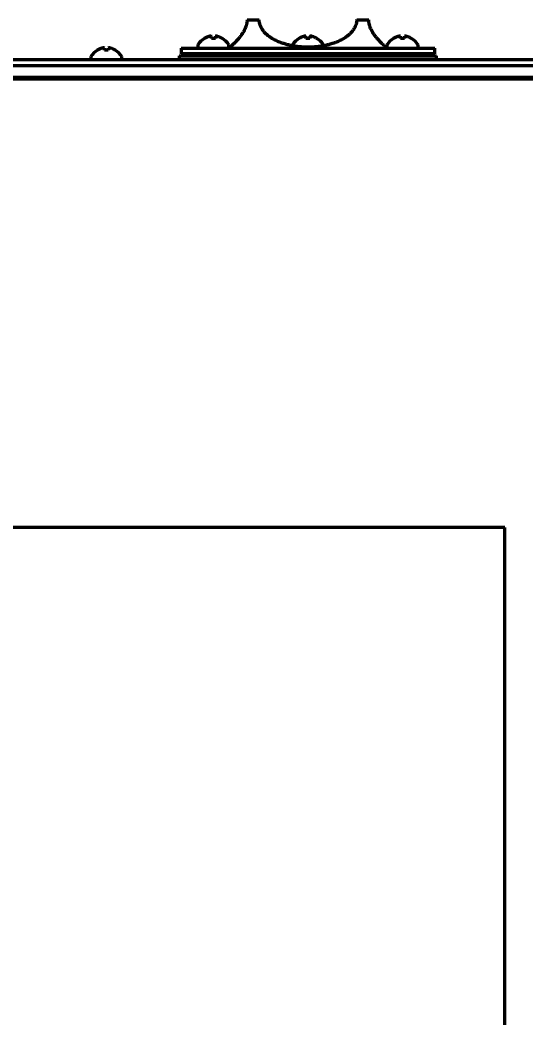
# Model space of a CAD drawing. Header units: inches. Extents: x 904 to 7172, y 213 to 5528.
# Drawn here: x 3336.8 to 3466.6, y 3459.4 to 3715.4 of the extents above; entities that cross this region are included whole.
import ezdxf

# ---------------------------------------------------------------- set-up
doc = ezdxf.new("R2010")
doc.units = ezdxf.units.IN

msp = doc.modelspace()

# ---------------------------------------------------------------- linework, layer by layer
at = {"linetype": 'Continuous', "lineweight": 70}
for p, q in [((3395.01, 3715.42), (3398.12, 3715.42)), ((3423.12, 3715.42), (3426.23, 3715.42)), ((3384.07, 3710.67), (3384.07, 3710.7)), ((3388.67, 3710.7), (3388.67, 3710.67)), ((3408.32, 3710.67), (3408.32, 3710.7)), ((3412.92, 3710.7), (3412.92, 3710.67)), ((3432.57, 3710.67), (3432.57, 3710.7)), ((3437.17, 3710.7), (3437.17, 3710.67)), ((3356.62, 3707.67), (3356.62, 3707.7)), ((3361.22, 3707.7), (3361.22, 3707.67)), ((3378.12, 3708.22), (3443.12, 3708.22)), ((3378.12, 3708.22), (3378.12, 3706.72)), ((3382.37, 3708.82), (3382.37, 3708.62)), ((3390.37, 3708.62), (3390.37, 3708.82)), ((3390.62, 3708.42), (3390.62, 3708.22)), ((3430.62, 3708.22), (3430.62, 3708.42)), ((3430.87, 3708.82), (3430.87, 3708.62)), ((3438.87, 3708.62), (3438.87, 3708.82)), ((3443.12, 3706.72), (3443.12, 3708.22)), ((3525.31, 3705.22), (2962.93, 3705.22)), ((3354.92, 3705.82), (3354.92, 3705.62)), ((3362.92, 3705.62), (3362.92, 3705.82)), ((3377.62, 3706.22), (3443.62, 3706.22)), ((3377.62, 3706.22), (3377.62, 3705.22)), ((3443.12, 3706.72), (3378.12, 3706.72)), ((3384.62, 3706.72), (3384.77, 3706.63)), ((3384.77, 3706.63), (3384.77, 3706.22)), ((3384.77, 3706.63), (3386.37, 3706.63)), ((3386.37, 3706.63), (3387.97, 3706.63)), ((3387.97, 3706.63), (3388.12, 3706.72)), ((3387.97, 3706.22), (3387.97, 3706.63)), ((3390.62, 3706.72), (3390.62, 3706.22)), ((3430.62, 3706.22), (3430.62, 3706.72)), ((3433.11, 3706.72), (3433.27, 3706.63)), ((3433.27, 3706.63), (3433.27, 3706.22)), ((3433.27, 3706.63), (3434.87, 3706.63)), ((3434.87, 3706.63), (3436.47, 3706.63)), ((3436.47, 3706.63), (3436.62, 3706.72)), ((3436.47, 3706.22), (3436.47, 3706.63)), ((3443.62, 3705.22), (3443.62, 3706.22)), ((2801.12, 3703.72), (3687.12, 3703.72)), ((2801.12, 3700.72), (3687.12, 3700.72)), ((3518.62, 3700.22), (2969.62, 3700.22)), ((3461.12, 3585.22), (3027.12, 3585.22)), ((3461.12, 2365.82), (3461.12, 3585.22))]:
    msp.add_line(p, q, dxfattribs=at)
for centre, radius, start, end in [((3386.57, 3706.6), 4.8, 121.3727, 149.6988), ((3386.17, 3706.6), 4.8, 30.3012, 58.6273), ((3410.82, 3706.6), 4.8, 121.3727, 149.6988), ((3410.42, 3706.6), 4.8, 30.3012, 58.6273), ((3435.07, 3706.6), 4.8, 121.3727, 149.6988), ((3434.67, 3706.6), 4.8, 30.3012, 58.6273), ((3359.12, 3703.6), 4.8, 121.3727, 149.6988), ((3358.72, 3703.6), 4.8, 30.3012, 58.6273), ((3382.77, 3708.82), 0.4, 149.6988, 180), ((3382.77, 3708.62), 0.4, 180, 270), ((3389.97, 3708.62), 0.4, 270, 0), ((3389.97, 3708.82), 0.4, 0, 30.3012), ((3431.27, 3708.82), 0.4, 149.6988, 180), ((3431.27, 3708.62), 0.4, 180, 270), ((3438.47, 3708.62), 0.4, 270, 0), ((3438.47, 3708.82), 0.4, 0, 30.3012), ((3355.32, 3705.82), 0.4, 149.6988, 180), ((3355.32, 3705.62), 0.4, 180, 270), ((3362.52, 3705.62), 0.4, 270, 0), ((3362.52, 3705.82), 0.4, 0, 30.3012)]:
    msp.add_arc(centre, radius, start, end, dxfattribs=at)
for points, knots in [([(3395.01, 3715.42), (3395.01, 3715.25), (3395, 3715.08), (3394.96, 3714.74), (3394.93, 3714.57), (3394.89, 3714.37), (3394.88, 3714.33), (3394.86, 3714.25), (3394.83, 3714.13), (3394.8, 3714.01), (3394.73, 3713.78), (3394.68, 3713.63), (3394.57, 3713.35), (3394.51, 3713.21), (3394.38, 3712.94), (3394.31, 3712.81), (3394.18, 3712.56), (3394.11, 3712.44), (3393.97, 3712.2), (3393.9, 3712.09), (3393.76, 3711.87), (3393.69, 3711.77), (3393.58, 3711.61), (3393.53, 3711.53), (3393.47, 3711.46), (3393.44, 3711.41), (3393.42, 3711.39), (3393.26, 3711.17), (3393.11, 3710.99), (3392.84, 3710.65), (3392.7, 3710.5), (3392.44, 3710.2), (3392.31, 3710.07), (3392.13, 3709.88), (3392.07, 3709.81), (3391.98, 3709.72), (3391.95, 3709.7), (3391.89, 3709.64), (3391.86, 3709.61), (3391.73, 3709.47), (3391.62, 3709.37), (3391.43, 3709.18), (3391.34, 3709.09), (3391.17, 3708.94), (3391.1, 3708.87), (3390.96, 3708.74), (3390.9, 3708.69), (3390.84, 3708.63), (3390.83, 3708.61), (3390.8, 3708.59), (3390.77, 3708.56), (3390.74, 3708.53), (3390.69, 3708.49), (3390.66, 3708.46), (3390.64, 3708.44), (3390.63, 3708.43), (3390.62, 3708.42), (3390.62, 3708.42), (3390.62, 3708.42)], [0, 0, 0, 0, 0.031276, 0.031276, 0.062553, 0.062553, 0.070372, 0.070372, 0.078191, 0.093829, 0.093829, 0.125106, 0.125106, 0.156382, 0.156382, 0.187658, 0.187658, 0.218935, 0.218935, 0.250211, 0.250211, 0.281488, 0.281488, 0.297126, 0.304945, 0.304945, 0.312764, 0.312764, 0.375317, 0.375317, 0.437869, 0.437869, 0.500422, 0.500422, 0.531699, 0.531699, 0.547337, 0.547337, 0.562975, 0.562975, 0.625528, 0.625528, 0.688081, 0.688081, 0.750633, 0.750633, 0.813186, 0.813186, 0.828824, 0.828824, 0.844463, 0.875739, 0.875739, 0.938292, 0.938292, 0.969568, 0.969568, 1, 1, 1, 1]), ([(3423.12, 3715.42), (3423.12, 3715.25), (3423.11, 3715.08), (3423.06, 3714.74), (3423.03, 3714.57), (3422.97, 3714.37), (3422.96, 3714.33), (3422.94, 3714.25), (3422.9, 3714.13), (3422.86, 3714.01), (3422.76, 3713.78), (3422.7, 3713.63), (3422.55, 3713.35), (3422.47, 3713.21), (3422.29, 3712.94), (3422.2, 3712.81), (3422.01, 3712.56), (3421.91, 3712.44), (3421.71, 3712.2), (3421.6, 3712.09), (3421.38, 3711.87), (3421.27, 3711.76), (3421.09, 3711.61), (3421.01, 3711.53), (3420.92, 3711.46), (3420.85, 3711.41), (3420.82, 3711.39), (3420.55, 3711.17), (3420.3, 3710.99), (3419.78, 3710.65), (3419.51, 3710.5), (3418.96, 3710.2), (3418.67, 3710.07), (3418.24, 3709.87), (3418.09, 3709.81), (3417.87, 3709.72), (3417.79, 3709.69), (3417.64, 3709.64), (3417.56, 3709.61), (3417.18, 3709.47), (3416.88, 3709.37), (3416.25, 3709.18), (3415.94, 3709.09), (3415.3, 3708.94), (3414.97, 3708.87), (3414.32, 3708.74), (3413.99, 3708.69), (3413.57, 3708.63), (3413.48, 3708.61), (3413.32, 3708.59), (3413.06, 3708.56), (3412.81, 3708.53), (3412.31, 3708.49), (3411.63, 3708.44), (3410.62, 3708.41), (3409.6, 3708.44), (3408.93, 3708.49), (3408.5, 3708.53), (3408.42, 3708.53), (3408.25, 3708.55), (3408, 3708.58), (3407.75, 3708.61), (3407.25, 3708.69), (3406.92, 3708.74), (3406.26, 3708.87), (3405.94, 3708.94), (3405.3, 3709.09), (3404.99, 3709.18), (3404.37, 3709.37), (3404.06, 3709.47), (3403.68, 3709.61), (3403.6, 3709.63), (3403.45, 3709.69), (3403.23, 3709.78), (3403.01, 3709.87), (3402.57, 3710.06), (3402.29, 3710.2), (3401.73, 3710.49), (3401.46, 3710.65), (3400.94, 3710.99), (3400.69, 3711.17), (3400.39, 3711.41), (3400.33, 3711.46), (3400.21, 3711.56), (3400.15, 3711.61), (3399.97, 3711.76), (3399.86, 3711.87), (3399.64, 3712.09), (3399.53, 3712.2), (3399.33, 3712.43), (3399.23, 3712.56), (3399.11, 3712.71), (3399.08, 3712.75), (3399.04, 3712.81), (3398.97, 3712.91), (3398.9, 3713.01), (3398.77, 3713.21), (3398.69, 3713.35), (3398.54, 3713.63), (3398.47, 3713.78), (3398.4, 3713.97), (3398.38, 3714.01), (3398.35, 3714.09), (3398.34, 3714.13), (3398.3, 3714.25), (3398.28, 3714.33), (3398.21, 3714.57), (3398.18, 3714.74), (3398.15, 3714.95), (3398.14, 3714.99), (3398.13, 3715.08), (3398.13, 3715.12), (3398.12, 3715.25), (3398.12, 3715.33), (3398.12, 3715.42)], [0, 0, 0, 0, 0.015625, 0.015625, 0.03125, 0.03125, 0.035156, 0.035156, 0.039063, 0.046875, 0.046875, 0.0625, 0.0625, 0.078125, 0.078125, 0.09375, 0.09375, 0.109375, 0.109375, 0.125, 0.125, 0.140625, 0.140625, 0.148438, 0.152344, 0.152344, 0.15625, 0.15625, 0.1875, 0.1875, 0.21875, 0.21875, 0.25, 0.25, 0.265625, 0.265625, 0.273438, 0.273438, 0.28125, 0.28125, 0.3125, 0.3125, 0.34375, 0.34375, 0.375, 0.375, 0.40625, 0.40625, 0.414063, 0.414063, 0.421875, 0.4375, 0.4375, 0.46875, 0.5, 0.53125, 0.5625, 0.5625, 0.570313, 0.570313, 0.578125, 0.59375, 0.59375, 0.625, 0.625, 0.65625, 0.65625, 0.6875, 0.6875, 0.71875, 0.71875, 0.726563, 0.726563, 0.734375, 0.75, 0.75, 0.78125, 0.78125, 0.8125, 0.8125, 0.84375, 0.84375, 0.851563, 0.851563, 0.859375, 0.859375, 0.875, 0.875, 0.890625, 0.890625, 0.90625, 0.90625, 0.910156, 0.910156, 0.914063, 0.921875, 0.921875, 0.9375, 0.9375, 0.953125, 0.953125, 0.957031, 0.957031, 0.960938, 0.960938, 0.96875, 0.96875, 0.984375, 0.984375, 0.988281, 0.988281, 0.992188, 0.992188, 1, 1, 1, 1]), ([(3430.62, 3708.42), (3430.62, 3708.42), (3430.62, 3708.42), (3430.62, 3708.42), (3430.61, 3708.43), (3430.57, 3708.46), (3430.52, 3708.51), (3430.44, 3708.59), (3430.33, 3708.69), (3430.28, 3708.74), (3430.17, 3708.84), (3430.14, 3708.87), (3430.08, 3708.92), (3430.06, 3708.94), (3430.02, 3708.98), (3430, 3709), (3429.9, 3709.1), (3429.81, 3709.18), (3429.61, 3709.37), (3429.51, 3709.47), (3429.29, 3709.69), (3429.17, 3709.81), (3428.93, 3710.06), (3428.8, 3710.2), (3428.61, 3710.42), (3428.54, 3710.49), (3428.44, 3710.61), (3428.4, 3710.65), (3428.33, 3710.73), (3428.3, 3710.78), (3428.12, 3710.99), (3427.98, 3711.17), (3427.77, 3711.46), (3427.69, 3711.56), (3427.55, 3711.76), (3427.48, 3711.87), (3427.37, 3712.03), (3427.34, 3712.09), (3427.26, 3712.2), (3427.23, 3712.26), (3427.12, 3712.44), (3427.06, 3712.56), (3426.92, 3712.81), (3426.86, 3712.94), (3426.73, 3713.2), (3426.67, 3713.34), (3426.6, 3713.52), (3426.59, 3713.56), (3426.56, 3713.63), (3426.55, 3713.67), (3426.51, 3713.78), (3426.49, 3713.86), (3426.42, 3714.09), (3426.37, 3714.24), (3426.32, 3714.49), (3426.31, 3714.57), (3426.29, 3714.7), (3426.28, 3714.74), (3426.27, 3714.82), (3426.26, 3714.86), (3426.24, 3715.08), (3426.23, 3715.25), (3426.23, 3715.42)], [0, 0, 0, 0, 0.000843, 0.000843, 0.06329, 0.06329, 0.125738, 0.188185, 0.188185, 0.250632, 0.250632, 0.281856, 0.281856, 0.297468, 0.297468, 0.31308, 0.31308, 0.375527, 0.375527, 0.437974, 0.437974, 0.500422, 0.500422, 0.562869, 0.562869, 0.594092, 0.594092, 0.609704, 0.609704, 0.625316, 0.625316, 0.687763, 0.687763, 0.718987, 0.718987, 0.750211, 0.750211, 0.765823, 0.765823, 0.781434, 0.781434, 0.812658, 0.812658, 0.843882, 0.843882, 0.875105, 0.875105, 0.882911, 0.882911, 0.890717, 0.890717, 0.906329, 0.906329, 0.937553, 0.937553, 0.953165, 0.953165, 0.96097, 0.96097, 0.968776, 0.968776, 1, 1, 1, 1]), ([(3385.87, 3710.67), (3385.87, 3710.79), (3385.87, 3710.9), (3385.87, 3711.04), (3385.87, 3711.08), (3385.87, 3711.15), (3385.87, 3711.19), (3385.87, 3711.22)], [0, 0, 0, 0, 0.5, 0.5, 0.75, 0.75, 1, 1, 1, 1]), ([(3388.67, 3710.67), (3388.47, 3710.79), (3388.26, 3710.9), (3387.93, 3711.04), (3387.82, 3711.08), (3387.6, 3711.15), (3387.49, 3711.19), (3387.37, 3711.22)], [0, 0, 0, 0, 0.5, 0.5, 0.75, 0.75, 1, 1, 1, 1]), ([(3410.12, 3710.67), (3410.12, 3710.79), (3410.12, 3710.9), (3410.12, 3711.04), (3410.12, 3711.08), (3410.12, 3711.15), (3410.12, 3711.19), (3410.12, 3711.22)], [0, 0, 0, 0, 0.5, 0.5, 0.75, 0.75, 1, 1, 1, 1]), ([(3412.92, 3710.67), (3412.72, 3710.79), (3412.51, 3710.9), (3412.18, 3711.04), (3412.07, 3711.08), (3411.85, 3711.15), (3411.73, 3711.19), (3411.62, 3711.22)], [0, 0, 0, 0, 0.5, 0.5, 0.75, 0.75, 1, 1, 1, 1]), ([(3434.37, 3710.67), (3434.37, 3710.79), (3434.37, 3710.9), (3434.37, 3711.04), (3434.37, 3711.08), (3434.37, 3711.15), (3434.37, 3711.19), (3434.37, 3711.22)], [0, 0, 0, 0, 0.5, 0.5, 0.75, 0.75, 1, 1, 1, 1]), ([(3437.17, 3710.67), (3436.96, 3710.79), (3436.75, 3710.9), (3436.43, 3711.04), (3436.32, 3711.08), (3436.1, 3711.15), (3435.98, 3711.19), (3435.87, 3711.22)], [0, 0, 0, 0, 0.5, 0.5, 0.75, 0.75, 1, 1, 1, 1]), ([(3358.42, 3707.67), (3358.42, 3707.79), (3358.42, 3707.9), (3358.42, 3708.04), (3358.42, 3708.08), (3358.42, 3708.15), (3358.42, 3708.19), (3358.42, 3708.22)], [0, 0, 0, 0, 0.5, 0.5, 0.75, 0.75, 1, 1, 1, 1]), ([(3361.22, 3707.67), (3361.02, 3707.79), (3360.81, 3707.9), (3360.48, 3708.04), (3360.37, 3708.08), (3360.15, 3708.15), (3360.03, 3708.19), (3359.92, 3708.22)], [0, 0, 0, 0, 0.5, 0.5, 0.75, 0.75, 1, 1, 1, 1])]:
    msp.add_open_spline(points, degree=3, knots=knots, dxfattribs=at)
for points in [[(3385.37, 3711.22), (3385.32, 3711.2), (3385.21, 3711.17), (3385.05, 3711.12), (3384.89, 3711.07), (3384.73, 3711.01), (3384.58, 3710.94), (3384.42, 3710.86), (3384.26, 3710.78), (3384.13, 3710.71), (3384.07, 3710.67)], [(3385.87, 3711.22), (3385.84, 3711.22), (3385.79, 3711.23), (3385.72, 3711.23), (3385.65, 3711.23), (3385.58, 3711.23), (3385.51, 3711.23), (3385.44, 3711.23), (3385.39, 3711.22), (3385.37, 3711.22)], [(3386.87, 3710.67), (3386.7, 3710.69), (3386.37, 3710.71), (3386.04, 3710.69), (3385.87, 3710.67)], [(3387.37, 3711.22), (3387.35, 3711.22), (3387.3, 3711.23), (3387.23, 3711.23), (3387.16, 3711.23), (3387.08, 3711.23), (3387.01, 3711.23), (3386.94, 3711.23), (3386.89, 3711.22), (3386.87, 3711.22)], [(3386.87, 3711.22), (3386.87, 3711.2), (3386.87, 3711.17), (3386.87, 3711.12), (3386.87, 3711.07), (3386.87, 3711.01), (3386.87, 3710.94), (3386.87, 3710.86), (3386.87, 3710.78), (3386.87, 3710.71), (3386.87, 3710.67)], [(3409.62, 3711.22), (3409.56, 3711.2), (3409.46, 3711.17), (3409.29, 3711.12), (3409.14, 3711.07), (3408.98, 3711.01), (3408.83, 3710.94), (3408.67, 3710.86), (3408.51, 3710.78), (3408.38, 3710.71), (3408.32, 3710.67)], [(3410.12, 3711.22), (3410.09, 3711.22), (3410.04, 3711.23), (3409.97, 3711.23), (3409.9, 3711.23), (3409.83, 3711.23), (3409.76, 3711.23), (3409.69, 3711.23), (3409.64, 3711.22), (3409.62, 3711.22)], [(3411.12, 3710.67), (3410.95, 3710.69), (3410.62, 3710.71), (3410.29, 3710.69), (3410.12, 3710.67)], [(3411.62, 3711.22), (3411.59, 3711.22), (3411.55, 3711.23), (3411.48, 3711.23), (3411.4, 3711.23), (3411.33, 3711.23), (3411.26, 3711.23), (3411.19, 3711.23), (3411.14, 3711.22), (3411.12, 3711.22)], [(3411.12, 3711.22), (3411.12, 3711.2), (3411.12, 3711.17), (3411.12, 3711.12), (3411.12, 3711.07), (3411.12, 3711.01), (3411.12, 3710.94), (3411.12, 3710.86), (3411.12, 3710.78), (3411.12, 3710.71), (3411.12, 3710.67)], [(3433.87, 3711.22), (3433.81, 3711.2), (3433.7, 3711.17), (3433.54, 3711.12), (3433.38, 3711.07), (3433.23, 3711.01), (3433.08, 3710.94), (3432.92, 3710.86), (3432.75, 3710.78), (3432.63, 3710.71), (3432.57, 3710.67)], [(3434.37, 3711.22), (3434.34, 3711.22), (3434.29, 3711.23), (3434.22, 3711.23), (3434.14, 3711.23), (3434.07, 3711.23), (3434.01, 3711.23), (3433.94, 3711.23), (3433.89, 3711.22), (3433.87, 3711.22)], [(3435.37, 3710.67), (3435.2, 3710.69), (3434.87, 3710.71), (3434.53, 3710.69), (3434.37, 3710.67)], [(3435.87, 3711.22), (3435.84, 3711.22), (3435.8, 3711.23), (3435.72, 3711.23), (3435.65, 3711.23), (3435.58, 3711.23), (3435.51, 3711.23), (3435.44, 3711.23), (3435.39, 3711.22), (3435.37, 3711.22)], [(3435.37, 3711.22), (3435.37, 3711.2), (3435.37, 3711.17), (3435.37, 3711.12), (3435.37, 3711.07), (3435.37, 3711.01), (3435.37, 3710.94), (3435.37, 3710.86), (3435.37, 3710.78), (3435.37, 3710.71), (3435.37, 3710.67)], [(3357.92, 3708.22), (3357.86, 3708.2), (3357.76, 3708.17), (3357.59, 3708.12), (3357.44, 3708.07), (3357.28, 3708.01), (3357.13, 3707.94), (3356.97, 3707.86), (3356.81, 3707.78), (3356.68, 3707.71), (3356.62, 3707.67)], [(3358.42, 3708.22), (3358.39, 3708.22), (3358.34, 3708.23), (3358.27, 3708.23), (3358.2, 3708.23), (3358.13, 3708.23), (3358.06, 3708.23), (3357.99, 3708.23), (3357.94, 3708.22), (3357.92, 3708.22)], [(3359.42, 3707.67), (3359.25, 3707.69), (3358.92, 3707.71), (3358.59, 3707.69), (3358.42, 3707.67)], [(3359.92, 3708.22), (3359.89, 3708.22), (3359.85, 3708.23), (3359.78, 3708.23), (3359.7, 3708.23), (3359.63, 3708.23), (3359.56, 3708.23), (3359.49, 3708.23), (3359.44, 3708.22), (3359.42, 3708.22)], [(3359.42, 3708.22), (3359.42, 3708.2), (3359.42, 3708.17), (3359.42, 3708.12), (3359.42, 3708.07), (3359.42, 3708.01), (3359.42, 3707.94), (3359.42, 3707.86), (3359.42, 3707.78), (3359.42, 3707.71), (3359.42, 3707.67)]]:
    msp.add_open_spline(points, degree=3, dxfattribs=at)

doc.saveas('drawing.dxf')
